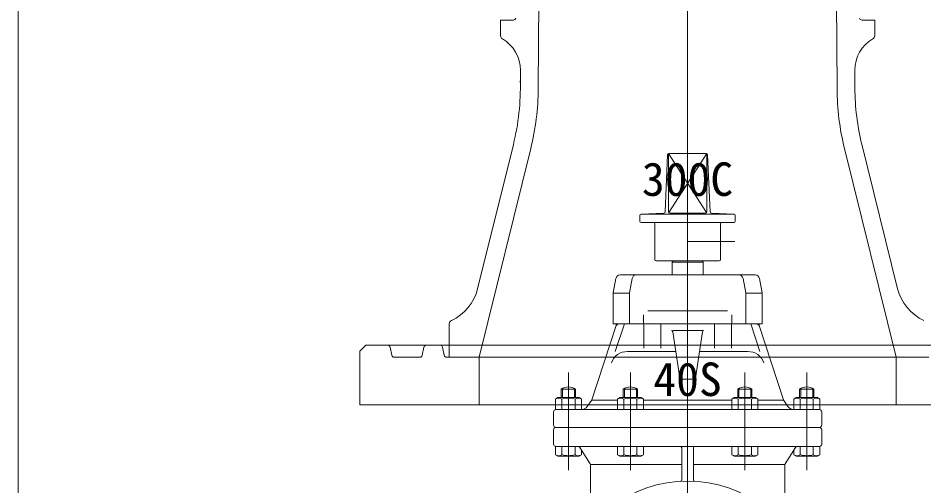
# Model space of a CAD drawing. Units: millimetres, scale not verified. Extents: x -6861 to 6861, y -3554 to 3095.
# Drawn here: x 1261 to 2021, y 63 to 455 of the extents above; entities that cross this region are included whole.
import ezdxf
from ezdxf.enums import TextEntityAlignment as Align

# ---------------------------------------------------------------- set-up
doc = ezdxf.new("R2010")
doc.units = ezdxf.units.MM
doc.header["$LTSCALE"] = 20
for name, color, linetype, lineweight in [('0-3_TEMP', 3, 'Continuous', 18), ('0-4_細線', 7, 'Continuous', 18), ('0-5_仕切弁', 7, 'Continuous', 18), ('0-9_枠線', 6, 'Continuous', 18)]:
    doc.layers.add(name, color=color, linetype=linetype, lineweight=lineweight)
doc.layers.add('0-7_注釈', color=1, linetype='Continuous')
doc.styles.add('ＭＳ ゴシック', font='')
doc.styles.get('ＭＳ ゴシック').set_extended_font_data('MS Gothic')

msp = doc.modelspace()

# ---------------------------------------------------------------- linework, layer by layer
at = {"layer": '0-3_TEMP'}
for p, q in [((1822.8, 620.78), (1822.8, 407.78)), ((1822.8, 414.82), (1822.8, -270.71)), ((1822.8, 411.78), (1822.8, 111.78)), ((1822.8, 361.78), (1822.8, -163.22)), ((1722.8, 157.78), (1722.8, 75.78)), ((1774.8, 157.78), (1774.8, 75.78)), ((1870.8, 157.78), (1870.8, 75.78)), ((1922.8, 157.78), (1922.8, 75.78))]:
    msp.add_line(p, q, dxfattribs=at)
at = {"layer": '0-4_細線'}
for p, q in [((1697.43, 396.44), (1697.8, 470.78)), ((1948.17, 396.44), (1947.8, 470.78)), ((1665.8, 453.78), (1676.57, 453.78)), ((1665.8, 453.78), (1665.8, 440.58)), ((1979.8, 453.78), (1969.02, 453.78)), ((1979.8, 453.78), (1979.8, 440.58)), ((1682.5, 411.73), (1682.43, 396.52)), ((1963.18, 396.48), (1963.1, 411.74)), ((1999.03, 228.22), (1968.97, 349.66)), ((1676.57, 349.47), (1646.56, 228.22)), ((1647.8, 170.78), (1691.13, 345.86)), ((1997.8, 170.78), (1954.46, 345.86)), ((1622.8, 198.81), (1622.8, 170.78)), ((1573.12, 179.17), (1574.48, 172.38)), ((1600.12, 172.38), (1601.48, 179.17)), ((1615.16, 180.78), (2030.44, 180.78)), ((1617.12, 179.17), (1618.48, 172.38)), ((1576.44, 170.78), (1598.16, 170.78)), ((1822.8, 170.78), (1620.44, 170.78)), ((1647.8, 130.78), (1647.8, 170.78)), ((1822.8, 170.78), (2025.16, 170.78)), ((1997.8, 130.78), (1997.8, 170.78)), ((1547.8, 130.78), (2097.8, 130.78))]:
    msp.add_line(p, q, dxfattribs=at)
for points in [[(1552.8, 180.78), (1547.8, 175.78), (1547.8, 130.78)], [(1552.8, 180.78), (1615.16, 180.78), (1603.44, 180.78)]]:
    msp.add_lwpolyline(points, dxfattribs=at)
for centre, radius, start, end in [((1676.57, 455.78), 2, 270, 351.633), ((1969.02, 455.78), 2, 188.367, 270), ((1668.8, 440.58), 3, 180, 240.41), ((1652.5, 411.88), 30, 359.713, 60.41), ((1993.1, 411.89), 30, 119.608, 180.287), ((1976.8, 440.58), 3, 299.608, 0), ((1482.43, 397.52), 200, 346.099, 1.51), ((1482.43, 397.52), 215, 346.099, 359.713), ((2163.17, 397.52), 215, 180.287, 193.901), ((2163.17, 397.48), 200, 180.287, 193.833), ((1607.73, 237.83), 40, 294.84, 346.099), ((2037.86, 237.83), 40, 193.901, 245.161), ((1625.8, 198.81), 3, 114.838, 179.998), ((1571.16, 178.78), 2, 11.309, 90), ((1603.44, 178.78), 2, 90, 168.691), ((1615.16, 178.78), 2, 11.309, 90), ((1576.44, 172.78), 2, 191.309, 270), ((1598.16, 172.78), 2, 270, 348.691), ((1620.44, 172.78), 2, 191.309, 270)]:
    msp.add_arc(centre, radius, start, end, dxfattribs=at)
at = {"layer": '0-5_仕切弁'}
for p, q in [((1806, 340.82), (1803.84, 292.68)), ((1806.8, 341.75), (1838.57, 292.14)), ((1806.8, 292.78), (1806.8, 341.75)), ((1838.59, 341.78), (1807, 341.78)), ((1838.8, 341.75), (1807.03, 292.14)), ((1838.8, 292.78), (1838.8, 341.75)), ((1839.59, 340.82), (1841.76, 292.68)), ((1782.8, 284.78), (1782.8, 289.78)), ((1802.89, 291.73), (1783.75, 290.78)), ((1783.8, 290.78), (1861.8, 290.78)), ((1807.8, 291.78), (1837.8, 291.78)), ((1842.71, 291.73), (1861.85, 290.78)), ((1862.8, 289.78), (1862.8, 284.78)), ((1861.8, 283.78), (1783.8, 283.78)), ((1795.3, 252.78), (1795.3, 282.78)), ((1850.3, 282.78), (1850.3, 252.78)), ((1822.8, 267.78), (1862.3, 267.78)), ((1796.3, 251.78), (1849.3, 251.78)), ((1809.8, 250.48), (1810.55, 251.78)), ((1835.05, 251.78), (1835.8, 250.48)), ((1835.8, 250.48), (1835.8, 239.78)), ((1762.6, 236.91), (1760.36, 224.82)), ((1879.55, 239.78), (1766.04, 239.78)), ((1776.26, 236.91), (1774.02, 224.82)), ((1869.33, 236.91), (1871.57, 224.82)), ((1882.99, 236.91), (1885.23, 224.82)), ((1760.3, 224.09), (1760.3, 198.78)), ((1760.31, 224.46), (1773.96, 224.46)), ((1773.96, 224.09), (1773.96, 198.78)), ((1885.28, 224.46), (1871.64, 224.46)), ((1871.64, 224.09), (1871.64, 198.78)), ((1885.3, 224.09), (1885.3, 198.78)), ((1785.81, 206.28), (1785.81, 198.78)), ((1789.31, 209.78), (1856.28, 209.78)), ((1859.78, 206.28), (1859.78, 198.78)), ((1885.3, 198.78), (1760.3, 198.78)), ((1762.08, 175.56), (1769.7, 198.78)), ((1762.8, 198.78), (1762.8, 197.28)), ((1786.12, 198.78), (1786.12, 178.46)), ((1800.36, 198.78), (1800.36, 178.46)), ((1845.23, 198.78), (1845.23, 178.46)), ((1859.47, 198.78), (1859.47, 178.46)), ((1883.51, 175.56), (1875.9, 198.78)), ((1882.8, 198.78), (1882.8, 197.28)), ((1742.39, 135.05), (1762.8, 197.28)), ((1810.28, 192.19), (1816.15, 153.13)), ((1835.3, 193.04), (1810.3, 193.04)), ((1835.31, 192.19), (1829.44, 153.13)), ((1903.21, 135.05), (1882.8, 197.28)), ((1812.78, 175.56), (1772.22, 175.56)), ((1832.81, 175.56), (1873.37, 175.56)), ((1828.45, 152.28), (1817.14, 152.28)), ((1716.8, 143.78), (1728.8, 143.78)), ((1716.8, 143.78), (1716.8, 136.78)), ((1717.74, 136.78), (1717.74, 144.4)), ((1727.85, 136.78), (1727.85, 144.4)), ((1728.8, 143.78), (1728.8, 136.78)), ((1768.8, 143.78), (1780.8, 143.78)), ((1768.8, 143.78), (1768.8, 136.78)), ((1769.74, 136.78), (1769.74, 144.4)), ((1779.85, 136.78), (1779.85, 144.4)), ((1780.8, 143.78), (1780.8, 136.78)), ((1864.8, 143.78), (1876.8, 143.78)), ((1864.8, 143.78), (1864.8, 136.78)), ((1865.74, 136.78), (1865.74, 144.4)), ((1875.85, 136.78), (1875.85, 144.4)), ((1876.8, 143.78), (1876.8, 136.78)), ((1916.8, 143.78), (1916.8, 136.78)), ((1917.74, 136.78), (1917.74, 144.4)), ((1927.85, 136.78), (1927.85, 144.4)), ((1713.8, 136.78), (1711.83, 135.64)), ((1711.83, 135.64), (1711.83, 126.78)), ((1713.8, 136.78), (1731.8, 136.78)), ((1717.31, 135.64), (1717.31, 126.78)), ((1728.28, 135.64), (1728.28, 126.78)), ((1731.8, 136.78), (1733.77, 135.64)), ((1733.77, 135.64), (1733.77, 126.78)), ((1742.13, 134.54), (1738.58, 129.38)), ((1763.83, 134.78), (1742.3, 134.78)), ((1765.8, 136.78), (1763.83, 135.64)), ((1763.83, 135.64), (1763.83, 126.78)), ((1765.8, 136.78), (1783.8, 136.78)), ((1769.31, 135.64), (1769.31, 126.78)), ((1780.28, 135.64), (1780.28, 126.78)), ((1783.8, 136.78), (1785.77, 135.64)), ((1785.77, 135.64), (1785.77, 126.78)), ((1859.83, 134.78), (1785.77, 134.78)), ((1861.8, 136.78), (1859.83, 135.64)), ((1859.83, 135.64), (1859.83, 126.78)), ((1861.8, 136.78), (1879.8, 136.78)), ((1865.31, 135.64), (1865.31, 126.78)), ((1876.28, 135.64), (1876.28, 126.78)), ((1879.8, 136.78), (1881.77, 135.64)), ((1881.77, 135.64), (1881.77, 126.78)), ((1881.77, 134.78), (1903.3, 134.78)), ((1903.46, 134.54), (1907.01, 129.38)), ((1913.8, 136.78), (1911.83, 135.64)), ((1911.83, 135.64), (1911.83, 126.78)), ((1913.8, 136.78), (1931.8, 136.78)), ((1917.31, 135.64), (1917.31, 126.78)), ((1928.28, 135.64), (1928.28, 126.78)), ((1931.8, 136.78), (1933.77, 135.64)), ((1933.77, 135.64), (1933.77, 126.78)), ((1710.3, 124.78), (1710.3, 113.78)), ((1933.77, 126.78), (1712.3, 126.78)), ((1734.1, 126.79), (1734.1, 126.78)), ((1911.49, 126.78), (1911.49, 126.79)), ((1935.3, 124.78), (1935.3, 113.78)), ((1710.3, 97.78), (1710.3, 109.78)), ((1712.3, 111.78), (1933.3, 111.78)), ((1935.3, 109.78), (1935.3, 97.78)), ((1711.83, 88.91), (1711.83, 95.78)), ((1712.3, 95.78), (1933.77, 95.78)), ((1717.31, 88.91), (1717.31, 95.78)), ((1728.28, 88.91), (1728.28, 95.78)), ((1732.39, 94.85), (1740.99, 81.27)), ((1733.77, 88.91), (1733.77, 92.67)), ((1763.83, 88.91), (1763.83, 95.78)), ((1769.31, 88.91), (1769.31, 95.78)), ((1780.28, 88.91), (1780.28, 95.78)), ((1785.77, 88.91), (1785.77, 95.78)), ((1817.8, 67.61), (1817.8, 94.78)), ((1827.8, 67.61), (1827.8, 94.78)), ((1859.83, 88.91), (1859.83, 95.78)), ((1865.31, 88.91), (1865.31, 95.78)), ((1876.28, 88.91), (1876.28, 95.78)), ((1881.77, 88.91), (1881.77, 95.78)), ((1913.21, 94.85), (1904.61, 81.27)), ((1911.83, 88.91), (1911.83, 92.67)), ((1917.31, 88.91), (1917.31, 95.78)), ((1928.28, 88.91), (1928.28, 95.78)), ((1933.77, 88.91), (1933.77, 95.78)), ((1713.8, 87.78), (1711.83, 88.91)), ((1713.8, 87.78), (1731.8, 87.78)), ((1731.8, 87.78), (1733.77, 88.91)), ((1765.8, 87.78), (1763.83, 88.91)), ((1765.8, 87.78), (1783.8, 87.78)), ((1783.8, 87.78), (1785.77, 88.91)), ((1861.8, 87.78), (1859.83, 88.91)), ((1861.8, 87.78), (1879.8, 87.78)), ((1879.8, 87.78), (1881.77, 88.91)), ((1913.8, 87.78), (1911.83, 88.91)), ((1913.8, 87.78), (1931.8, 87.78)), ((1931.8, 87.78), (1933.77, 88.91)), ((1817.8, 80.78), (1741.3, 80.78)), ((1741.3, 80.2), (1741.3, 27.98)), ((1827.8, 80.78), (1904.3, 80.78)), ((1904.3, 80.2), (1904.3, 27.98))]:
    msp.add_line(p, q, dxfattribs=at)
for points in [[(1835.8, 250.48), (1809.8, 250.48), (1809.8, 239.78)], [(1916.8, 143.78), (1928.8, 143.78), (1928.8, 136.78)]]:
    msp.add_lwpolyline(points, dxfattribs=at)
for centre, radius, start, end in [((1807, 340.78), 1, 90, 177.423), ((1838.59, 340.78), 1, 2.577, 90), ((1783.8, 289.78), 1, 90, 180), ((1802.84, 292.73), 1, 272.859, 357.423), ((1807.8, 292.78), 1, 180, 270), ((1837.8, 292.78), 1, 270, 0), ((1842.75, 292.73), 1, 182.577, 267.141), ((1861.8, 289.78), 1, 0, 90), ((1783.8, 284.78), 1, 180, 270), ((1794.3, 282.78), 1, 0, 90), ((1851.3, 282.78), 1, 90, 180), ((1861.8, 284.78), 1, 270, 0), ((1796.3, 252.78), 1, 180, 270), ((1849.3, 252.78), 1, 270, 0), ((1766.04, 236.28), 3.5, 90, 169.509), ((1779.71, 236.28), 3.5, 90, 169.509), ((1865.89, 236.28), 3.5, 10.491, 90), ((1879.55, 236.28), 3.5, 10.491, 90), ((1764.3, 224.09), 4, 169.509, 180), ((1777.96, 224.09), 4, 169.509, 180), ((1867.64, 224.09), 4, 0, 10.491), ((1881.3, 224.09), 4, 0, 10.491), ((1722.86, 237.55), 56.71, 314.758, 316.871), ((1922.73, 237.55), 56.71, 223.129, 225.242), ((1809.29, 192.04), 1, 8.546, 90), ((1836.3, 192.04), 1, 90, 171.454), ((1772.22, 161.56), 14, 90, 161.841), ((1873.37, 161.56), 14, 18.159, 90), ((1817.14, 153.28), 1, 188.546, 270), ((1828.45, 153.28), 1, 270, 351.454), ((1722.8, 135.78), 10, 53.13, 126.87), ((1774.8, 135.78), 10, 53.13, 126.87), ((1870.8, 135.78), 10, 53.13, 126.87), ((1922.8, 135.78), 10, 53.13, 126.87), ((1714.57, 131.63), 4.86, 55.616, 115.616), ((1722.8, 118.34), 18.15, 72.412, 107.588), ((1731.02, 131.63), 4.86, 64.384, 124.384), ((1733.64, 132.78), 6, 274.407, 325.491), ((1740.49, 135.67), 2, 325.491, 341.841), ((1766.57, 131.63), 4.86, 55.616, 115.616), ((1774.8, 118.34), 18.15, 72.412, 107.588), ((1783.02, 131.63), 4.86, 64.384, 124.384), ((1862.57, 131.63), 4.86, 55.616, 115.616), ((1870.8, 118.34), 18.15, 72.412, 107.588), ((1879.02, 131.63), 4.86, 64.384, 124.384), ((1905.11, 135.67), 2, 198.159, 214.509), ((1911.95, 132.78), 6, 214.509, 265.593), ((1914.57, 131.63), 4.86, 55.616, 115.616), ((1922.8, 118.34), 18.15, 72.412, 107.588), ((1931.02, 131.63), 4.86, 64.384, 124.384), ((1712.3, 124.78), 2, 90, 180), ((1933.3, 124.78), 2, 0, 90), ((1712.3, 113.78), 2, 180, 270), ((1712.3, 109.78), 2, 90, 180), ((1933.3, 113.78), 2, 270, 0), ((1933.3, 109.78), 2, 0, 90), ((1712.3, 97.78), 2, 180, 270), ((1730.7, 93.78), 2, 32.347, 90), ((1816.8, 94.78), 1, 0, 90), ((1828.8, 94.78), 1, 90, 180), ((1914.9, 93.78), 2, 90, 147.653), ((1933.3, 97.78), 2, 270, 0), ((1714.57, 92.92), 4.86, 244.384, 304.384), ((1722.8, 106.22), 18.15, 252.412, 287.588), ((1731.02, 92.92), 4.86, 235.616, 295.616), ((1766.57, 92.92), 4.86, 244.384, 304.384), ((1774.8, 106.22), 18.15, 252.412, 287.588), ((1783.02, 92.92), 4.86, 235.616, 295.616), ((1862.57, 92.92), 4.86, 244.384, 304.384), ((1870.8, 106.22), 18.15, 252.412, 287.588), ((1879.02, 92.92), 4.86, 235.616, 295.616), ((1914.57, 92.92), 4.86, 244.384, 304.384), ((1922.8, 106.22), 18.15, 252.412, 287.588), ((1931.02, 92.92), 4.86, 235.616, 295.616), ((1739.3, 80.2), 2, 0, 32.347), ((1906.3, 80.2), 2, 147.653, 180), ((1822.8, -38.22), 105, 299.697, 240.303), ((1816.8, 67.61), 1, 273.245, 0), ((1828.8, 67.61), 1, 180, 266.755)]:
    msp.add_arc(centre, radius, start, end, dxfattribs=at)
at = {"layer": '0-9_枠線'}
msp.add_line((1260.93, 3094.96), (1260.93, -705.04), dxfattribs=at)

# ---------------------------------------------------------------- texts
at = {"layer": '0-7_注釈', "style": 'ＭＳ ゴシック'}
for s, p in [('300C', (1784.4, 297.74)), ('40S', (1794, 129.71))]:
    msp.add_text(s, height=28.15, dxfattribs=at).set_placement(p, align=Align.BOTTOM_LEFT)

doc.saveas('drawing.dxf')
